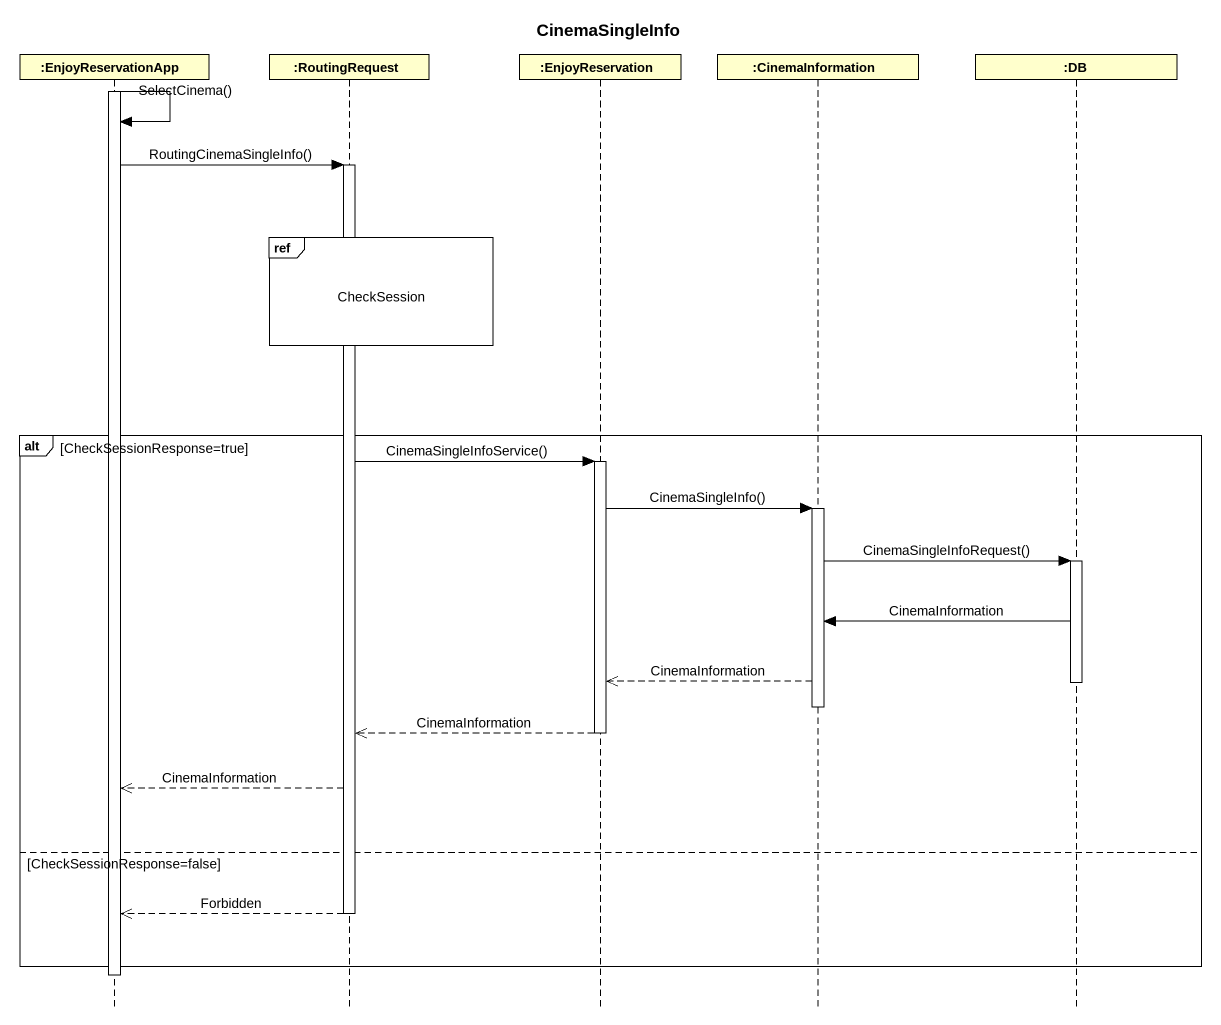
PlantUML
@startuml
title CinemaSingleInfo
hide footbox
participant ":EnjoyReservationApp" as EnjoyReservationApp
participant ":RoutingRequest" as RoutingRequest
participant ":EnjoyReservation" as EnjoyReservation
participant ":CinemaInformation" as CinemaInformation
participant ":DB" as DB

activate EnjoyReservationApp
EnjoyReservationApp -> EnjoyReservationApp : SelectCinema()
EnjoyReservationApp -> RoutingRequest : RoutingCinemaSingleInfo()
activate RoutingRequest
ref over RoutingRequest : CheckSession
alt CheckSessionResponse=true
  RoutingRequest -> EnjoyReservation : CinemaSingleInfoService()
  activate EnjoyReservation
  EnjoyReservation -> CinemaInformation : CinemaSingleInfo()
  activate CinemaInformation
  CinemaInformation -> DB : CinemaSingleInfoRequest()
  activate DB
  DB -> CinemaInformation : CinemaInformation
  CinemaInformation -->> EnjoyReservation : CinemaInformation
  deactivate DB
  deactivate CinemaInformation
  EnjoyReservation -->> RoutingRequest : CinemaInformation
  deactivate EnjoyReservation
  RoutingRequest -->> EnjoyReservationApp : CinemaInformation
else CheckSessionResponse=false
  RoutingRequest -->> EnjoyReservationApp : Forbidden
  deactivate RoutingRequest
end
deactivate EnjoyReservationApp
@enduml
